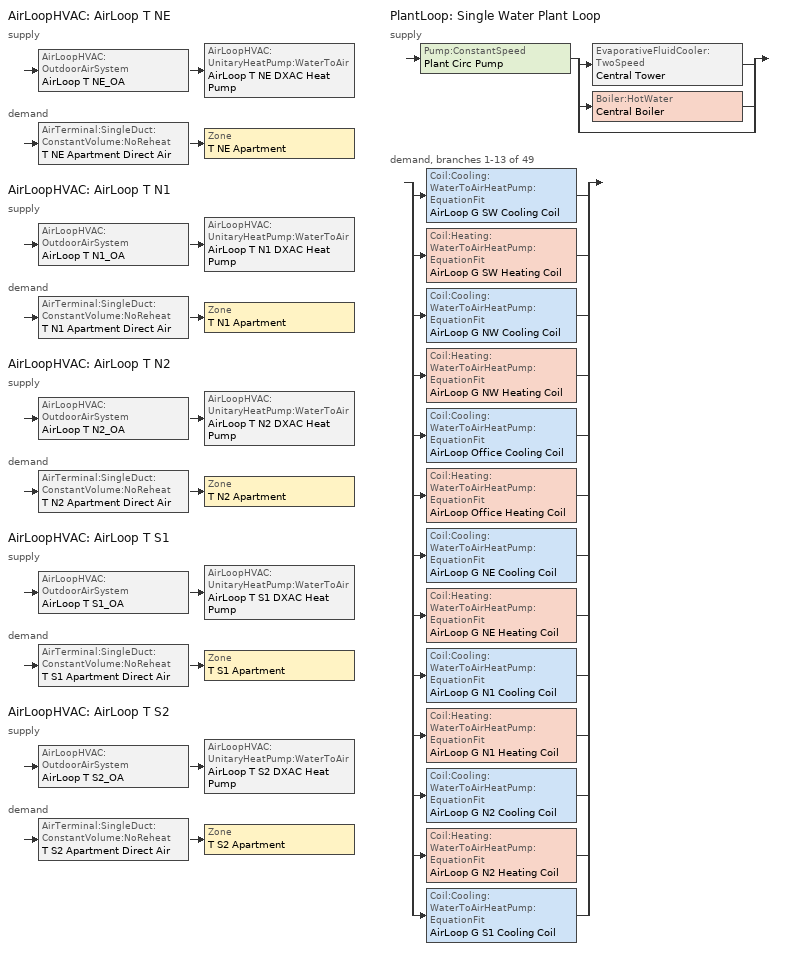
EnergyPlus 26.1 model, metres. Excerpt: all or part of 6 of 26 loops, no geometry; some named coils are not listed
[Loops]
AirLoopHVAC 'AirLoop T NE'
 supply: AirLoopHVAC:OutdoorAirSystem 'AirLoop T NE_OA' > AirLoopHVAC:UnitaryHeatPump:WaterToAir 'AirLoop T NE DXAC Heat Pump'
 demand: AirTerminal:SingleDuct:ConstantVolume:NoReheat 'T NE Apartment Direct Air' > Zone 'T NE Apartment'
AirLoopHVAC 'AirLoop T N1'
 supply: AirLoopHVAC:OutdoorAirSystem 'AirLoop T N1_OA' > AirLoopHVAC:UnitaryHeatPump:WaterToAir 'AirLoop T N1 DXAC Heat Pump'
 demand: AirTerminal:SingleDuct:ConstantVolume:NoReheat 'T N1 Apartment Direct Air' > Zone 'T N1 Apartment'
AirLoopHVAC 'AirLoop T N2'
 supply: AirLoopHVAC:OutdoorAirSystem 'AirLoop T N2_OA' > AirLoopHVAC:UnitaryHeatPump:WaterToAir 'AirLoop T N2 DXAC Heat Pump'
 demand: AirTerminal:SingleDuct:ConstantVolume:NoReheat 'T N2 Apartment Direct Air' > Zone 'T N2 Apartment'
AirLoopHVAC 'AirLoop T S1'
 supply: AirLoopHVAC:OutdoorAirSystem 'AirLoop T S1_OA' > AirLoopHVAC:UnitaryHeatPump:WaterToAir 'AirLoop T S1 DXAC Heat Pump'
 demand: AirTerminal:SingleDuct:ConstantVolume:NoReheat 'T S1 Apartment Direct Air' > Zone 'T S1 Apartment'
AirLoopHVAC 'AirLoop T S2'
 supply: AirLoopHVAC:OutdoorAirSystem 'AirLoop T S2_OA' > AirLoopHVAC:UnitaryHeatPump:WaterToAir 'AirLoop T S2 DXAC Heat Pump'
 demand: AirTerminal:SingleDuct:ConstantVolume:NoReheat 'T S2 Apartment Direct Air' > Zone 'T S2 Apartment'
PlantLoop 'Single Water Plant Loop'
 supply: Pump:ConstantSpeed 'Plant Circ Pump' > split
  | EvaporativeFluidCooler:TwoSpeed 'Central Tower'
  | Boiler:HotWater 'Central Boiler'
  | bypass
 demand, branches 1-13 of 49: split
  | Coil:Cooling:WaterToAirHeatPump:EquationFit 'AirLoop G SW Cooling Coil'
  | Coil:Heating:WaterToAirHeatPump:EquationFit 'AirLoop G SW Heating Coil'
  | Coil:Cooling:WaterToAirHeatPump:EquationFit 'AirLoop G NW Cooling Coil'
  | Coil:Heating:WaterToAirHeatPump:EquationFit 'AirLoop G NW Heating Coil'
  | Coil:Cooling:WaterToAirHeatPump:EquationFit 'AirLoop Office Cooling Coil'
  | Coil:Heating:WaterToAirHeatPump:EquationFit 'AirLoop Office Heating Coil'
  | Coil:Cooling:WaterToAirHeatPump:EquationFit 'AirLoop G NE Cooling Coil'
  | Coil:Heating:WaterToAirHeatPump:EquationFit 'AirLoop G NE Heating Coil'
  | Coil:Cooling:WaterToAirHeatPump:EquationFit 'AirLoop G N1 Cooling Coil'
  | Coil:Heating:WaterToAirHeatPump:EquationFit 'AirLoop G N1 Heating Coil'
  | Coil:Cooling:WaterToAirHeatPump:EquationFit 'AirLoop G N2 Cooling Coil'
  | Coil:Heating:WaterToAirHeatPump:EquationFit 'AirLoop G N2 Heating Coil'
  | Coil:Cooling:WaterToAirHeatPump:EquationFit 'AirLoop G S1 Cooling Coil'
[EnergyManagementSystem:Sensor]
BoilerPLR: Output:Variable or Output:Meter Index Key=Central Boiler; Output:Variable or Output:Meter=Boiler Part Load Ratio
[ThermostatSetpoint:SingleHeating]
AptHeatingSetPoint: Setpoint Temperature Schedule=HTGSETP_APT_SCH
[ThermostatSetpoint:SingleCooling]
AptCoolingSetPoint: Setpoint Temperature Schedule=CLGSETP_APT_SCH
[ThermostatSetpoint:DualSetpoint]
Name | Heating Setpoint Temperature Schedule | Cooling Setpoint Temperature Schedule
S Apartment Dual SP Control | S HTGSETP_APT_SCH | S CLGSETP_APT_SCH
N Apartment Dual SP Control | N HTGSETP_APT_SCH | N CLGSETP_APT_SCH
[Sizing:Plant]
Single Water Plant Loop: Loop Type=Heating; Design Loop Exit Temperature {C}=30; Loop Design Temperature Difference {deltaC}=11
[PlantLoop]
Single Water Plant Loop: Fluid Type=Water; Plant Equipment Operation Scheme=Plant Loop Operation; Maximum Loop Temperature {C}=35; Minimum Loop Temperature {C}=10; Maximum Loop Flow Rate {m3/s}=autosize; Minimum Loop Flow Rate {m3/s}=0; Plant Loop Volume {m3}=autocalculate; Load Distribution Scheme=SequentialLoad; Plant Loop Demand Calculation Scheme=DualSetpointDeadband
[PlantEquipmentOperationSchemes]
Plant Loop Operation: Control Scheme 1=WSHPPlant Heat Operation Scheme; Control Scheme 1 Schedule=Always_On; Control Scheme 2=WSHPPlant Cool Operation Scheme; Control Scheme 2 Schedule=Always_On
[PlantEquipmentOperation:HeatingLoad]
WSHPPlant Heat Operation Scheme: Load Range 1 Lower Limit {W}=0; Load Range 1 Upper Limit {W}=1000000000000000; Range 1 Equipment List=WSHPPlant Heating Equipment
[PlantEquipmentList]
WSHPPlant Heating Equipment: Central Boiler
WSHPPlant Cooling Equipment: Central Tower
[PlantEquipmentOperation:CoolingLoad]
WSHPPlant Cool Operation Scheme: Load Range 1 Lower Limit {W}=0; Load Range 1 Upper Limit {W}=1000000000000000; Range 1 Equipment List=WSHPPlant Cooling Equipment
[SetpointManager:Scheduled:DualSetpoint] Control Variable=Temperature; High Setpoint Schedule=PLANT LOOP HIGH TEMP SCHEDULE; Low Setpoint Schedule=PLANT LOOP LOW TEMP SCHEDULE
Name | Setpoint Node or NodeList
Water Loop Setpoint Manager new | CENTRAL TOWER OUTLET NODE
Water Loop Setpoint Manager new 2 | CENTRAL BOILER OUTLET NODE
Water Loop Setpoint Manager | Plant Supply Outlet Node
[EvaporativeFluidCooler:TwoSpeed]
Central Tower: High Fan Speed Air Flow Rate {m3/s}=autosize; High Fan Speed Fan Power {W}=autosize; Low Fan Speed Air Flow Rate {m3/s}=autocalculate; Low Fan Speed Fan Power {W}=autocalculate; Design Spray Water Flow Rate {m3/s}=0.002208; Performance Input Method=UFactorTimesAreaAndDesignWaterFlowRate; Heat Rejection Capacity and Nominal Capacity Sizing Ratio=1.25; Low Speed Standard Capacity Sizing Factor=0.5; High Fan Speed U-factor Times Area Value {W/K}=autosize; Low Fan Speed U-factor Times Area Value {W/K}=autocalculate; Low Fan Speed U-Factor Times Area Sizing Factor=0.6; Design Water Flow Rate {m3/s}=autosize; Low Speed User Specified Design Capacity Sizing Factor=0.5; High Speed Sizing Factor=1; Evaporation Loss Mode=SaturatedExit; Drift Loss Percent {percent}=0.008; Blowdown Calculation Mode=ConcentrationRatio; Blowdown Concentration Ratio=3
[Pump:ConstantSpeed]
Plant Circ Pump: Design Flow Rate {m3/s}=autosize; Design Pump Head {Pa}=179045; Design Power Consumption {W}=autosize; Motor Efficiency=0.909; Fraction of Motor Inefficiencies to Fluid Stream=0; Pump Control Type=Intermittent
[Boiler:HotWater]
Central Boiler: Fuel Type=NaturalGas; Nominal Capacity {W}=484297; Nominal Thermal Efficiency=0.8; Efficiency Curve Temperature Evaluation Variable=LeavingBoiler; Normalized Boiler Efficiency Curve=Central Boiler Efficiency Curve; Design Water Flow Rate {m3/s}=autosize; Minimum Part Load Ratio=0; Maximum Part Load Ratio=1.2; Optimum Part Load Ratio=1; Water Outlet Upper Temperature Limit {C}=95; Boiler Flow Mode=ConstantFlow
[Sizing:Zone] Zone Cooling Design Supply Air Temperature Input Method=SupplyAirTemperature; Zone Cooling Design Supply Air Temperature {C}=14; Zone Heating Design Supply Air Temperature Input Method=SupplyAirTemperature; Zone Heating Design Supply Air Temperature {C}=40; Zone Cooling Design Supply Air Humidity Ratio {kgWater/kgDryAir}=0.008; Zone Heating Design Supply Air Humidity Ratio {kgWater/kgDryAir}=0.008; Cooling Design Air Flow Method=DesignDay; Cooling Design Air Flow Rate {m3/s}=0; Cooling Minimum Air Flow Fraction=0; Heating Design Air Flow Method=DesignDay; Heating Design Air Flow Rate {m3/s}=0; Zone Load Sizing Method=Sensible Load Only No Latent Load; Zone Latent Cooling Design Supply Air Humidity Ratio Input Method=HumidityRatioDifference; Zone Cooling Design Supply Air Humidity Ratio Difference {kgWater/kgDryAir}=0.005; Zone Latent Heating Design Supply Air Humidity Ratio Input Method=HumidityRatioDifference; Zone Humidification Design Supply Air Humidity Ratio Difference {kgWater/kgDryAir}=0.005
Name | Design Specification Outdoor Air Object
T NE Apartment | SZ DSOA T NE Apartment
T N1 Apartment | SZ DSOA T N1 Apartment
T N2 Apartment | SZ DSOA T N2 Apartment
T S1 Apartment | SZ DSOA T S1 Apartment
T S2 Apartment | SZ DSOA T S2 Apartment
[DesignSpecification:OutdoorAir] Outdoor Air Method=Flow/Area; Outdoor Air Flow per Zone Floor Area {m3/s-m2}=0.000294105
SZ DSOA T NE Apartment; SZ DSOA T N1 Apartment; SZ DSOA T N2 Apartment; SZ DSOA T S1 Apartment; SZ DSOA T S2 Apartment
[ZoneControl:Thermostat] Control Type Schedule=ZONE CONTROL TYPE SCHED; Control 1=AptCoolingSetPoint; Control 2=AptHeatingSetPoint
Name | Zone or ZoneList | Control 3
T NE Apartment Thermostat | T NE Apartment | N Apartment Dual SP Control
T N1 Apartment Thermostat | T N1 Apartment | N Apartment Dual SP Control
T N2 Apartment Thermostat | T N2 Apartment | N Apartment Dual SP Control
T S1 Apartment Thermostat | T S1 Apartment | S Apartment Dual SP Control
T S2 Apartment Thermostat | T S2 Apartment | S Apartment Dual SP Control
[Coil:Cooling:WaterToAirHeatPump:EquationFit] Rated Air Flow Rate {m3/s}=autosize; Rated Water Flow Rate {m3/s}=autosize; Gross Rated Total Cooling Capacity {W}=autosize; Gross Rated Sensible Cooling Capacity {W}=autosize; Rated Entering Water Temperature {C}=30; Rated Entering Air Dry-Bulb Temperature {C}=27; Rated Entering Air Wet-Bulb Temperature {C}=19; Total Cooling Capacity Curve=WSHP_CoolCapCurveTot; Sensible Cooling Capacity Curve=WSHP_CoolCapCurveSens; Cooling Power Consumption Curve=WSHP_CoolPowerCurve; Nominal Time for Condensate Removal to Begin {s}=0; Ratio of Initial Moisture Evaporation Rate and Steady State Latent Capacity=0; Maximum Cycling Rate {cycles/hr}=2.5; Latent Capacity Time Constant {s}=60; Fan Delay Time {s}=60
Name | Gross Rated Cooling COP {W/W} | Part Load Fraction Correlation Curve
AirLoop G SW Cooling Coil | 4.46473 | AirLoop G SW DXAC Heat Pump-AutogeneratedPLFCurve
AirLoop G NW Cooling Coil | 4.46473 | AirLoop G NW DXAC Heat Pump-AutogeneratedPLFCurve
AirLoop Office Cooling Coil | 4.46473 | AirLoop Office DXAC Heat Pump-AutogeneratedPLFCurve
AirLoop G NE Cooling Coil | 4.46473 | AirLoop G NE DXAC Heat Pump-AutogeneratedPLFCurve
AirLoop G N1 Cooling Coil | 4.19837 | AirLoop G N1 DXAC Heat Pump-AutogeneratedPLFCurve
AirLoop G N2 Cooling Coil | 4.19837 | AirLoop G N2 DXAC Heat Pump-AutogeneratedPLFCurve
AirLoop G S1 Cooling Coil | 4.19837 | AirLoop G S1 DXAC Heat Pump-AutogeneratedPLFCurve
[Coil:Heating:WaterToAirHeatPump:EquationFit] Rated Air Flow Rate {m3/s}=autosize; Rated Water Flow Rate {m3/s}=autosize; Gross Rated Heating Capacity {W}=autosize; Gross Rated Heating COP {W/W}=4.3; Rated Entering Water Temperature {C}=20; Rated Entering Air Dry-Bulb Temperature {C}=20; Ratio of Rated Heating Capacity to Rated Cooling Capacity=1; Heating Capacity Curve=WSHP_HeatCapCurve; Heating Power Consumption Curve=WSHP_HeatPowerCurve
Name | Part Load Fraction Correlation Curve
AirLoop G SW Heating Coil | AirLoop G SW DXAC Heat Pump-AutogeneratedPLFCurve
AirLoop G NW Heating Coil | AirLoop G NW DXAC Heat Pump-AutogeneratedPLFCurve
AirLoop Office Heating Coil | AirLoop Office DXAC Heat Pump-AutogeneratedPLFCurve
AirLoop G NE Heating Coil | AirLoop G NE DXAC Heat Pump-AutogeneratedPLFCurve
AirLoop G N1 Heating Coil | AirLoop G N1 DXAC Heat Pump-AutogeneratedPLFCurve
AirLoop G N2 Heating Coil | AirLoop G N2 DXAC Heat Pump-AutogeneratedPLFCurve
[Sizing:System] Type of Load to Size On=Sensible; Design Outdoor Air Flow Rate {m3/s}=AUTOSIZE; Central Heating Maximum System Air Flow Ratio=1; Preheat Design Temperature {C}=7; Preheat Design Humidity Ratio {kgWater/kgDryAir}=0.008; Precool Design Temperature {C}=14; Precool Design Humidity Ratio {kgWater/kgDryAir}=0.008; Central Cooling Design Supply Air Temperature {C}=14; Central Heating Design Supply Air Temperature {C}=40; Type of Zone Sum to Use=NonCoincident; 100% Outdoor Air in Cooling=No; 100% Outdoor Air in Heating=No; Central Cooling Design Supply Air Humidity Ratio {kgWater/kgDryAir}=0.008; Central Heating Design Supply Air Humidity Ratio {kgWater/kgDryAir}=0.008; Cooling Supply Air Flow Rate Method=DesignDay; Cooling Supply Air Flow Rate {m3/s}=0; Heating Supply Air Flow Rate Method=DesignDay; Heating Supply Air Flow Rate {m3/s}=0; System Outdoor Air Method=ZoneSum; Zone Maximum Outdoor Air Fraction=1; Cooling Design Capacity Method=CoolingDesignCapacity; Cooling Design Capacity {W}=autosize; Heating Design Capacity Method=HeatingDesignCapacity; Heating Design Capacity {W}=autosize; Central Cooling Capacity Control Method=OnOff
AirLoop T NE; AirLoop T N1; AirLoop T N2; AirLoop T S1; AirLoop T S2
[AirTerminal:SingleDuct:ConstantVolume:NoReheat] Availability Schedule=All On; Maximum Air Flow Rate {m3/s}=AUTOSIZE
T NE Apartment Direct Air; T N1 Apartment Direct Air; T N2 Apartment Direct Air; T S1 Apartment Direct Air; T S2 Apartment Direct Air
[Zone equipment]
T NE Apartment: T NE Apartment ERV, T NE Apartment Direct Air
T N1 Apartment: T N1 Apartment ERV, T N1 Apartment Direct Air
T N2 Apartment: T N2 Apartment ERV, T N2 Apartment Direct Air
T S1 Apartment: T S1 Apartment ERV, T S1 Apartment Direct Air
T S2 Apartment: T S2 Apartment ERV, T S2 Apartment Direct Air
[Fan:OnOff] Availability Schedule=All On; Maximum Flow Rate {m3/s}=autosize; Motor In Airstream Fraction=1
Name | Fan Total Efficiency | Pressure Rise {Pa} | Motor Efficiency
AirLoop T NE Supply Fan; AirLoop T N1 Supply Fan; AirLoop T N2 Supply Fan; AirLoop T S1 Supply Fan; AirLoop T S2 Supply Fan | 0.55575 | 622.5 | 0.855
T NE Apartment ERV Sup Fan; T NE Apartment ERV Exh Fan; T N1 Apartment ERV Sup Fan; T N1 Apartment ERV Exh Fan; T N2 Apartment ERV Sup Fan; T N2 Apartment ERV Exh Fan; T S1 Apartment ERV Sup Fan; T S1 Apartment ERV Exh Fan; T S2 Apartment ERV Sup Fan; T S2 Apartment ERV Exh Fan | 0.303158 | 270.648 | 0.48
[Coil:Heating:Electric] Availability Schedule=All On; Efficiency=1; Nominal Capacity {W}=autosize
AirLoop T NE_SuppHeatCoil; AirLoop T N1_SuppHeatCoil; AirLoop T N2_SuppHeatCoil; AirLoop T S1_SuppHeatCoil; AirLoop T S2_SuppHeatCoil
[AirLoopHVAC:UnitaryHeatPump:WaterToAir] Availability Schedule=All On; Supply Air Flow Rate {m3/s}=autosize; Heating Convergence=0.001; Cooling Convergence=0.001; Maximum Supply Air Temperature from Supplemental Heater {C}=50; Fan Placement=BlowThrough; Supply Air Fan Operating Mode Schedule=All Off
Name | Controlling Zone or Thermostat Location | Supply Air Fan | Heating Coil | Cooling Coil | Supplemental Heating Coil
AirLoop T NE DXAC Heat Pump | T NE Apartment | AirLoop T NE Supply Fan | AirLoop T NE Heating Coil | AirLoop T NE Cooling Coil | AirLoop T NE_SuppHeatCoil
AirLoop T N1 DXAC Heat Pump | T N1 Apartment | AirLoop T N1 Supply Fan | AirLoop T N1 Heating Coil | AirLoop T N1 Cooling Coil | AirLoop T N1_SuppHeatCoil
AirLoop T N2 DXAC Heat Pump | T N2 Apartment | AirLoop T N2 Supply Fan | AirLoop T N2 Heating Coil | AirLoop T N2 Cooling Coil | AirLoop T N2_SuppHeatCoil
AirLoop T S1 DXAC Heat Pump | T S1 Apartment | AirLoop T S1 Supply Fan | AirLoop T S1 Heating Coil | AirLoop T S1 Cooling Coil | AirLoop T S1_SuppHeatCoil
AirLoop T S2 DXAC Heat Pump | T S2 Apartment | AirLoop T S2 Supply Fan | AirLoop T S2 Heating Coil | AirLoop T S2 Cooling Coil | AirLoop T S2_SuppHeatCoil
[Controller:OutdoorAir] Minimum Outdoor Air Flow Rate {m3/s}=AUTOSIZE; Maximum Outdoor Air Flow Rate {m3/s}=AUTOSIZE; Economizer Control Type=NoEconomizer; Economizer Control Action Type=ModulateFlow; Lockout Type=LockoutWithHeating; Minimum Limit Type=FixedMinimum; Minimum Outdoor Air Schedule=All Off; Heat Recovery Bypass Control Type=BypassWhenWithinEconomizerLimits
AirLoop T NE_OA_Controller; AirLoop T N1_OA_Controller; AirLoop T N2_OA_Controller; AirLoop T S1_OA_Controller; AirLoop T S2_OA_Controller
[AirLoopHVAC] Design Supply Air Flow Rate {m3/s}=AUTOSIZE
AirLoop T NE; AirLoop T N1; AirLoop T N2; AirLoop T S1; AirLoop T S2
[ZoneHVAC:EnergyRecoveryVentilator] Availability Schedule=All On; Supply Air Flow Rate {m3/s}=autosize; Exhaust Air Flow Rate {m3/s}=autosize; Ventilation Rate per Unit Floor Area {m3/s-m2}=0.000294105
Name | Heat Exchanger | Supply Air Fan | Exhaust Air Fan | Controller
T NE Apartment ERV | T NE Apartment OA Heat Exchanger | T NE Apartment ERV Sup Fan | T NE Apartment ERV Exh Fan | T NE Apartment ERV Ctrl
T N1 Apartment ERV | T N1 Apartment OA Heat Exchanger | T N1 Apartment ERV Sup Fan | T N1 Apartment ERV Exh Fan | T N1 Apartment ERV Ctrl
T N2 Apartment ERV | T N2 Apartment OA Heat Exchanger | T N2 Apartment ERV Sup Fan | T N2 Apartment ERV Exh Fan | T N2 Apartment ERV Ctrl
T S1 Apartment ERV | T S1 Apartment OA Heat Exchanger | T S1 Apartment ERV Sup Fan | T S1 Apartment ERV Exh Fan | T S1 Apartment ERV Ctrl
T S2 Apartment ERV | T S2 Apartment OA Heat Exchanger | T S2 Apartment ERV Sup Fan | T S2 Apartment ERV Exh Fan | T S2 Apartment ERV Ctrl
[ZoneHVAC:EnergyRecoveryVentilator:Controller] Exhaust Air Temperature Limit=NoExhaustAirTemperatureLimit; Exhaust Air Enthalpy Limit=NoExhaustAirEnthalpyLimit; High Humidity Control Flag=No; High Humidity Outdoor Air Flow Ratio=1; Control High Indoor Humidity Based on Outdoor Humidity Ratio=No
T NE Apartment ERV Ctrl; T N1 Apartment ERV Ctrl; T N2 Apartment ERV Ctrl; T S1 Apartment ERV Ctrl; T S2 Apartment ERV Ctrl
[HeatExchanger:AirToAir:SensibleAndLatent] Availability Schedule=AllOn_Except_DD; Nominal Supply Air Flow Rate {m3/s}=AUTOSIZE; Sensible Effectiveness at 100% Heating Air Flow=0.666; Latent Effectiveness at 100% Heating Air Flow=0.451; Sensible Effectiveness at 100% Cooling Air Flow=0.661; Latent Effectiveness at 100% Cooling Air Flow=0.407; Nominal Electric Power {W}=0; Supply Air Outlet Temperature Control=No; Heat Exchanger Type=Rotary; Frost Control Type=ExhaustOnly; Threshold Temperature {C}=-23.3; Initial Defrost Time Fraction=0.167; Rate of Defrost Time Fraction Increase {1/K}=1.44
Name | Sensible Effectiveness of Heating Air Flow Curve | Latent Effectiveness of Heating Air Flow Curve | Sensible Effectiveness of Cooling Air Flow Curve
T NE Apartment OA Heat Exchanger | T NE Apartment OA Heat Exchanger_1 | T NE Apartment OA Heat Exchanger_2 | T NE Apartment OA Heat Exchanger_3
T N1 Apartment OA Heat Exchanger | T N1 Apartment OA Heat Exchanger_1 | T N1 Apartment OA Heat Exchanger_2 | T N1 Apartment OA Heat Exchanger_3
T N2 Apartment OA Heat Exchanger | T N2 Apartment OA Heat Exchanger_1 | T N2 Apartment OA Heat Exchanger_2 | T N2 Apartment OA Heat Exchanger_3
T S1 Apartment OA Heat Exchanger | T S1 Apartment OA Heat Exchanger_1 | T S1 Apartment OA Heat Exchanger_2 | T S1 Apartment OA Heat Exchanger_3
T S2 Apartment OA Heat Exchanger | T S2 Apartment OA Heat Exchanger_1 | T S2 Apartment OA Heat Exchanger_2 | T S2 Apartment OA Heat Exchanger_3
[Schedule:Compact]
HTGSETP_APT_SCH; N HTGSETP_APT_SCH: THROUGH: 12/31, FOR:AllDays, UNTIL: 24:00, 21.7
CLGSETP_APT_SCH; N CLGSETP_APT_SCH: THROUGH: 12/31, For: SummerDesignDay, Until: 9:00, 24.4, Until: 18:00, 27.1778, Until: 24:00, 24.4, FOR:AllOtherDays, UNTIL: 24:00, 24.4
S HTGSETP_APT_SCH: THROUGH: 12/31, For: Weekday, Until: 9:00, 21.7, Until: 17:00, 21.7, Until: 24:00, 21.7, For: Weekend AllOtherDays, UNTIL: 24:00, 21.7
S CLGSETP_APT_SCH: THROUGH: 12/31, For: Weekday SummerDesignDay, Until: 9:00, 24.4, Until: 17:00, 24.4, Until: 24:00, 24.4, For: Weekend AllOtherDays, UNTIL: 24:00, 24.4
All Off: Through: 12/31, For: AllDays, Until: 24:00, 0
All On; ALWAYS_ON: Through: 12/31, For: AllDays, Until: 24:00, 1
AllOn_Except_DD: Through: 12/31, For: SummerDesignDay, Until: 24:00, 0, For: WinterDesignDay, Until: 24:00, 0, For: AllOtherDays, Until: 24:00, 1
ZONE CONTROL TYPE SCHED: Through: 12/31, For: SummerDesignDay, Until: 24:00, 2, For: WinterDesignDay, Until: 24:00, 1, For: Weekdays Weekends Holidays Customday1 Customday2 AllOtherDays, Until: 24:00, 4
PLANT LOOP HIGH TEMP SCHEDULE: Through: 12/31, For: Alldays, Until: 24:00, 30
PLANT LOOP LOW TEMP SCHEDULE: Through: 12/31, For: Alldays, Until: 24:00, 20
[Curve:QuadLinear] Minimum Value of w=-100; Maximum Value of w=100; Minimum Value of x=-100; Maximum Value of x=100; Minimum Value of y=-100; Maximum Value of y=100; Minimum Value of z=-100; Maximum Value of z=100
Name | Coefficient1 Constant | Coefficient2 w | Coefficient3 x | Coefficient4 y | Coefficient5 z
WSHP_CoolCapCurveTot | -4.30267 | 7.18537 | -2.23947 | 0.139996 | 0.10266
WSHP_CoolPowerCurve | -5.67776 | 0.438988 | 5.84528 | 0.141606 | -0.168728
WSHP_HeatCapCurve | 0.237847 | -3.35824 | 3.8064 | 0.1792 | 0.128607
WSHP_HeatPowerCurve | -3.79176 | 3.38799 | 1.50226 | -0.177654 | -0.10308
[Curve:QuintLinear]
WSHP_CoolCapCurveSens: Coefficient1 Constant=6.00194; Coefficient2 v=22.6301; Coefficient3 w=-26.7961; Coefficient4 x=-1.72375; Coefficient5 y=0.490645; Coefficient6 z=0.0693119; Minimum Value of v=-100; Maximum Value of v=100; Minimum Value of w=-100; Maximum Value of w=100; Minimum Value of x=-100; Maximum Value of x=100; Minimum Value of y=-100; Maximum Value of y=100; Minimum Value of z=-100; Maximum Value of z=100
[Curve:Quadratic]
Central Boiler Efficiency Curve: Coefficient1 Constant=1; Coefficient2 x=0; Coefficient3 x**2=0; Minimum Value of x=0; Maximum Value of x=1
[Curve:Linear] Coefficient1 Constant=0.83374; Coefficient2 x=0.16625; Minimum Value of x=0; Maximum Value of x=1; Minimum Curve Output=0; Maximum Curve Output=1; Input Unit Type for X=Dimensionless; Output Unit Type=Dimensionless
AirLoop G SW DXAC Heat Pump-AutogeneratedPLFCurve; AirLoop G NW DXAC Heat Pump-AutogeneratedPLFCurve; AirLoop Office DXAC Heat Pump-AutogeneratedPLFCurve; AirLoop G NE DXAC Heat Pump-AutogeneratedPLFCurve; AirLoop G N1 DXAC Heat Pump-AutogeneratedPLFCurve; AirLoop G N2 DXAC Heat Pump-AutogeneratedPLFCurve; AirLoop G S1 DXAC Heat Pump-AutogeneratedPLFCurve
[Table:Lookup]
T NE Apartment OA Heat Exchanger_1; T N1 Apartment OA Heat Exchanger_1; T N2 Apartment OA Heat Exchanger_1; T S1 Apartment OA Heat Exchanger_1; T S2 Apartment OA Heat Exchanger_1: effectiveness_IndependentVariableList, DivisorOnly, 0.666, 0, 10, Dimensionless, 0.7, 0.666
T NE Apartment OA Heat Exchanger_2; T N1 Apartment OA Heat Exchanger_2; T N2 Apartment OA Heat Exchanger_2; T S1 Apartment OA Heat Exchanger_2; T S2 Apartment OA Heat Exchanger_2: effectiveness_IndependentVariableList, DivisorOnly, 0.451, 0, 10, Dimensionless, 0.497, 0.451
T NE Apartment OA Heat Exchanger_3; T N1 Apartment OA Heat Exchanger_3; T N2 Apartment OA Heat Exchanger_3; T S1 Apartment OA Heat Exchanger_3; T S2 Apartment OA Heat Exchanger_3: effectiveness_IndependentVariableList, DivisorOnly, 0.661, 0, 10, Dimensionless, 0.695, 0.661
[Table:IndependentVariableList]
effectiveness_IndependentVariableList: HxAirFlowRatio
[Table:IndependentVariable]
HxAirFlowRatio: Linear, Linear, 0, 10, Dimensionless, 0.75, 1
